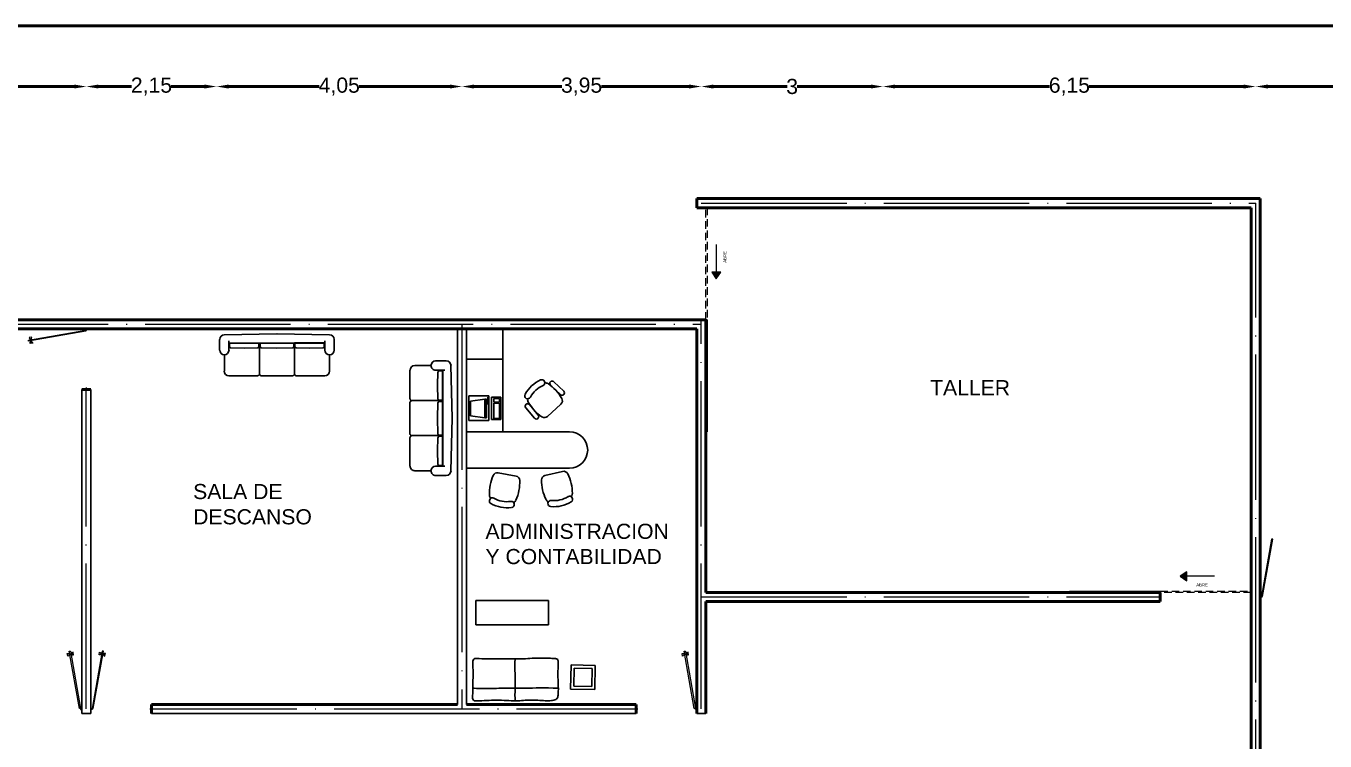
# Model space of a CAD drawing. Header units: millimetres. Extents: x 56 to 645, y 38 to 413.
# Drawn here: x 178.2 to 341, y 322 to 411.6 of the extents above; entities that cross this region are included whole.
import ezdxf

# ---------------------------------------------------------------- set-up
doc = ezdxf.new("R2010")
doc.units = ezdxf.units.MM
for name, pattern in [('ACAD_ISO04W100', [30, 24, -3, 0, -3]), ('ACAD_ISO05W100', [33, 24, -3, 0, -3, 0, -3]), ('HIDDEN', [0.375, 0.25, -0.125])]:
    doc.linetypes.add(name, pattern=pattern)
for name, color, linetype, lineweight in [('canceleria', 3, 'Continuous', 15), ('cotas', 2, 'Continuous', 5), ('ejes', 1, 'ACAD_ISO04W100', 5), ('muros', 5, 'Continuous', 50), ('piso', 5, 'Continuous', 30), ('simbologia', 2, 'ACAD_ISO05W100', 5)]:
    doc.layers.add(name, color=color, linetype=linetype, lineweight=lineweight)
doc.layers.add('muebles', color=6, linetype='Continuous')
doc.styles.get("Standard").update_dxf_attribs({"font": 'arial.ttf'})
doc.dimstyles.new('ISO-25', dxfattribs={"dimtxt": 2.5, "dimasz": 2.5, "dimexe": 1.25, "dimexo": 0.625, "dimtad": 1, "dimtxsty": 'Standard', "dimcen": 2.5, "dimadec": 0, "dimazin": 0, "dimtfac": 1, "dimtmove": 0, "dimatfit": 3, "dimfxl": 1, "dimarcsym": 0})

# ---------------------------------------------------------------- blocks, each defined once
blk = doc.blocks.new('ABRE')
at = {"layer": 'simbologia'}
h = blk.add_hatch(color=256, dxfattribs=at)
h.paths.add_polyline_path([(0, 0), (0.112, 0), (0.112, 0.075)])
h.paths.add_polyline_path([(0.112, -0.075), (0.112, 0), (0, 0)])
blk.add_lwpolyline([(0.566, 0), (0, 0), (0.112, -0.075), (0.112, 0.075), (0, 0)], dxfattribs=at)
at = {"layer": 'simbologia', "insert": (0.267, -0.119), "char_height": 0.05, "width": 0.27513, "attachment_point": 1}
blk.add_mtext('ABRE', dxfattribs=at)
blk = doc.blocks.new('sill descanzoon')
for p, q in [((-0.132, 0.347), (-0.566, 0.338)), ((0.304, 0.338), (-0.131, 0.347)), ((-0.604, 0.3), (-0.604, 0.212)), ((-0.527, 0.289), (-0.527, 0.212)), ((-0.527, 0.272), (-0.131, 0.27)), ((-0.522, 0.263), (-0.522, 0.241)), ((-0.284, 0.268), (-0.517, 0.268)), ((-0.513, 0.231), (-0.401, 0.227)), ((-0.401, 0.227), (-0.289, 0.231)), ((-0.279, 0.241), (-0.279, 0.263)), ((-0.276, 0.01), (-0.276, 0.241)), ((-0.27, 0.263), (-0.27, 0.241)), ((0.004, 0.268), (-0.265, 0.268)), ((-0.26, 0.231), (-0.131, 0.227)), ((-0.131, 0.27), (0.013, 0.271)), ((-0.131, 0.227), (0, 0.231)), ((0.009, 0.241), (0.009, 0.263)), ((0.013, 0.271), (0.264, 0.272)), ((0.013, 0.01), (0.013, 0.241)), ((0.017, 0.263), (0.017, 0.241)), ((0.255, 0.268), (0.022, 0.268)), ((0.027, 0.231), (0.139, 0.227)), ((0.139, 0.227), (0.251, 0.231)), ((0.26, 0.241), (0.26, 0.263)), ((0.264, 0.212), (0.264, 0.289)), ((0.341, 0.3), (0.341, 0.212)), ((-0.565, 0.039), (-0.565, 0.174)), ((-0.565, 0.174), (-0.565, 0.174)), ((0.303, 0.174), (0.303, 0.039)), ((0.303, 0.174), (0.303, 0.174)), ((-0.527, 0), (-0.29, 0)), ((-0.283, 0.003), (-0.276, 0.01)), ((-0.269, 0.003), (-0.276, 0.01)), ((-0.276, 0), (-0.276, 0)), ((0, 0), (-0.262, 0)), ((0.013, 0.01), (0.007, 0.003)), ((0.02, 0.003), (0.013, 0.01)), ((0.264, 0), (0.027, 0))]:
    blk.add_line(p, q)
for centre, radius, start, end in [((-0.565, 0.3), 0.0386, 91.169, 180), ((-0.131, 0.309), 0.0386, 88.831, 91.169), ((0.303, 0.3), 0.0386, 0, 88.831), ((-0.517, 0.263), 0.00482, 90, 180), ((-0.513, 0.241), 0.00964, 180, 270), ((-0.289, 0.241), 0.00964, 270, 0), ((-0.284, 0.263), 0.00482, 0, 90), ((-0.265, 0.263), 0.00482, 90, 180), ((-0.26, 0.241), 0.00964, 180, 270), ((0, 0.241), 0.00964, 270, 0), ((0.004, 0.263), 0.00482, 0, 90), ((0.022, 0.263), 0.00482, 90, 180), ((0.027, 0.241), 0.00964, 180, 270), ((0.251, 0.241), 0.00964, 270, 0), ((0.255, 0.263), 0.00482, 0, 90), ((-0.565, 0.212), 0.0386, 180, 270), ((-0.565, 0.212), 0.0386, 270, 0), ((0.303, 0.212), 0.0386, 180, 270), ((0.303, 0.212), 0.0386, 270, 0), ((-0.527, 0.039), 0.0386, 180, 270), ((-0.29, 0.01), 0.00964, 270, 314.999), ((-0.262, 0.01), 0.00964, 225.0003, 270), ((0, 0.01), 0.00964, 270, 315), ((0.027, 0.01), 0.00964, 225, 270), ((0.264, 0.039), 0.0386, 270, 0)]:
    blk.add_arc(centre, radius, start, end)
blk = doc.blocks.new('RECTANG')
for p, q in [((1, 1), (0, 1)), ((0, 1), (0, 0)), ((1, 0), (1, 1)), ((0, 0), (1, 0))]:
    blk.add_line(p, q)
blk = doc.blocks.new('IBMAT', base_point=(61, 306))
for p, q in [((75, 307), (75, 306)), ((81, 307), (75, 307)), ((81, 306), (81, 307))]:
    blk.add_line(p, q)
at = {"xscale": 21, "yscale": 17, "zscale": 21}
blk.add_blockref('RECTANG', (61, 306), dxfattribs=at)
blk = doc.blocks.new('KEYBOARD', base_point=(60, 294))
for p, xscale, yscale, zscale in [((60, 294), 19, 8, 19), ((61, 295), 13, 5, 13), ((75, 295), 3, 5, 3)]:
    blk.add_blockref('RECTANG', p, dxfattribs=dict(xscale=xscale, yscale=yscale, zscale=zscale))
blk = doc.blocks.new('FNCOMP')
for p, q in [((-6.635138, 16.23107), (-8.5, 3.5)), ((6.079706, 16.23107), (-6.635138, 16.23107)), ((8, 3.5), (6.079706, 16.23107)), ((-8.5, 3.5), (-8.5, 2.038161)), ((8, 3.5), (-8.5, 3.5)), ((-8.5, 2.038161), (8, 2.038161)), ((8, 2.038161), (8, 3.5))]:
    blk.add_line(p, q)
at = {"xscale": 1.033845999999999, "yscale": 1.033845999999999, "zscale": 1.033845999999999}
for name, p in [('IBMAT', (-10.855385, 0)), ('KEYBOARD', (-10.047692, -10.5))]:
    blk.add_blockref(name, p, dxfattribs=at)
blk = doc.blocks.new('sala 1')
at = {"layer": 'muebles'}
for p, q in [((-0.764, 1.471), (-0.771, 1.071)), ((-0.364, 1.464), (-0.764, 1.471)), ((-0.715, 1.42), (-0.72, 1.12)), ((-0.415, 1.415), (-0.715, 1.42)), ((-0.42, 1.115), (-0.415, 1.415)), ((-0.371, 1.064), (-0.364, 1.464)), ((-0.72, 1.12), (-0.42, 1.115)), ((-0.771, 1.071), (-0.371, 1.064)), ((1.2, 0.4), (0, 0.4)), ((0, 0.4), (0, 0)), ((1.2, 0), (1.2, 0.4)), ((0, 0), (1.2, 0))]:
    blk.add_line(p, q, dxfattribs=at)
blk.add_lwpolyline([(0.058, 1.653), (0.086, 1.651), (0.115, 1.65), (0.145, 1.648), (0.175, 1.646), (0.205, 1.644), (0.235, 1.643), (0.266, 1.643), (0.295, 1.643), (0.325, 1.644), (0.355, 1.645), (0.385, 1.647), (0.415, 1.65), (0.446, 1.652), (0.477, 1.654), (0.51, 1.655), (0.544, 1.656), (0.58, 1.655), (0.617, 1.654), (0.655, 1.652), (0.695, 1.65), (0.735, 1.648), (0.776, 1.646), (0.817, 1.645), (0.858, 1.644), (0.9, 1.645), (0.941, 1.646), (0.982, 1.648), (1.023, 1.65), (1.063, 1.652), (1.103, 1.654), (1.143, 1.656), (1.182, 1.657), (1.204, 1.657, -0.395066), (1.255, 1.611), (1.255, 1.601), (1.251, 1.502), (1.251, 1.365), (1.246, 1.225), (1.253, 1.026), (1.252, 1.003, -0.414428), (1.199, 0.956), (1.188, 0.957), (1.145, 0.959), (1.103, 0.961), (1.062, 0.962), (1.02, 0.963), (0.979, 0.964), (0.938, 0.964), (0.897, 0.964), (0.857, 0.964), (0.816, 0.964), (0.776, 0.964), (0.735, 0.964), (0.695, 0.964), (0.654, 0.964), (0.614, 0.964), (0.574, 0.964), (0.534, 0.964), (0.495, 0.963), (0.456, 0.962), (0.418, 0.961), (0.38, 0.96), (0.343, 0.958), (0.307, 0.956), (0.27, 0.954), (0.235, 0.953), (0.199, 0.952), (0.164, 0.951), (0.129, 0.951), (0.094, 0.951), (0.061, 0.951), (0.029, 0.952), (-0.002, 0.953), (-0.03, 0.954), (-0.055, 0.955), (-0.077, 0.956), (-0.096, 0.957), (-0.112, 0.958), (-0.125, 0.96), (-0.136, 0.963), (-0.144, 0.968), (-0.15, 0.975), (-0.154, 0.984), (-0.157, 0.997), (-0.158, 1.014), (-0.159, 1.034), (-0.159, 1.056), (-0.158, 1.08), (-0.157, 1.105), (-0.156, 1.131), (-0.155, 1.157), (-0.154, 1.182), (-0.154, 1.207), (-0.154, 1.23), (-0.154, 1.253), (-0.155, 1.275), (-0.156, 1.297), (-0.157, 1.318), (-0.158, 1.34), (-0.159, 1.361), (-0.16, 1.383), (-0.16, 1.405), (-0.16, 1.427), (-0.161, 1.449), (-0.161, 1.47), (-0.16, 1.491), (-0.16, 1.511), (-0.159, 1.529), (-0.159, 1.547), (-0.157, 1.563), (-0.155, 1.578), (-0.152, 1.592), (-0.147, 1.605), (-0.14, 1.615), (-0.131, 1.625), (-0.119, 1.633), (-0.104, 1.639), (-0.087, 1.645), (-0.067, 1.648), (-0.046, 1.651), (-0.022, 1.653), (0.003, 1.653), (0.03, 1.653)], format="xyb", close=True, dxfattribs=at)
for points in [[(0.552, 0.966), (0.555, 1.017), (0.557, 1.062), (0.557, 1.102), (0.557, 1.136), (0.555, 1.167), (0.554, 1.195), (0.552, 1.222), (0.551, 1.247), (0.55, 1.272), (0.549, 1.297), (0.549, 1.322), (0.549, 1.347), (0.549, 1.372), (0.55, 1.396), (0.55, 1.421), (0.551, 1.446), (0.553, 1.47), (0.554, 1.494), (0.554, 1.519), (0.555, 1.544), (0.555, 1.571), (0.554, 1.598), (0.551, 1.626), (0.548, 1.656)], [(-0.161, 1.448), (-0.078, 1.444), (0, 1.442), (0.073, 1.441), (0.142, 1.441), (0.206, 1.442), (0.266, 1.444), (0.321, 1.445), (0.373, 1.446), (0.42, 1.447), (0.464, 1.448), (0.506, 1.448), (0.545, 1.448), (0.583, 1.447), (0.621, 1.447), (0.659, 1.447), (0.697, 1.447), (0.737, 1.448), (0.777, 1.448), (0.819, 1.449), (0.861, 1.45), (0.904, 1.451), (0.946, 1.452), (0.988, 1.452), (1.03, 1.452), (1.071, 1.452), (1.111, 1.452), (1.151, 1.451), (1.19, 1.45), (1.229, 1.449), (1.252, 1.449)]]:
    blk.add_lwpolyline(points, dxfattribs=at)
blk = doc.blocks.new('*D67')
at = {"layer": 'cotas', "color": 0, "lineweight": -2}
for p, q in [((1397.905, 842.638), (1432.415, 842.638)), ((1467.767, 842.638), (1433.256, 842.638))]:
    blk.add_line(p, q, dxfattribs=at)
at = {"layer": 'cotas', "color": 0}
for points in [[(1397.905, 842.671), (1397.905, 842.605), (1397.705, 842.638)], [(1467.767, 842.671), (1467.767, 842.605), (1467.967, 842.638)]]:
    blk.add_solid(points, dxfattribs=at)
at = {"layer": 'Defpoints', "color": 0}
for p in [(1397.705, 842.638), (1467.967, 842.638), (1467.967, 842.638)]:
    blk.add_point(p, dxfattribs=at)
at = {"layer": 'cotas', "color": 0, "insert": (1432.836, 842.638), "char_height": 0.25, "attachment_point": 5}
blk.add_mtext('70,26', dxfattribs=at)
blk = doc.blocks.new('*D69')
at = {"layer": 'cotas', "color": 0, "lineweight": -2}
for p, q in [((1404.705, 841.638), (1406.707, 841.638)), ((1409.359, 841.638), (1407.358, 841.638))]:
    blk.add_line(p, q, dxfattribs=at)
at = {"layer": 'cotas', "color": 0}
for points in [[(1404.705, 841.671), (1404.705, 841.605), (1404.505, 841.638)], [(1409.359, 841.671), (1409.359, 841.605), (1409.559, 841.638)]]:
    blk.add_solid(points, dxfattribs=at)
at = {"layer": 'Defpoints', "color": 0}
for p in [(1404.505, 841.638), (1409.559, 841.638), (1409.559, 841.638)]:
    blk.add_point(p, dxfattribs=at)
at = {"layer": 'cotas', "color": 0, "insert": (1407.032, 841.638), "char_height": 0.25, "attachment_point": 5}
blk.add_mtext('5,05', dxfattribs=at)
blk = doc.blocks.new('*D70')
at = {"layer": 'cotas', "color": 0, "lineweight": -2}
for p, q in [((1409.759, 841.638), (1410.306, 841.638)), ((1411.509, 841.638), (1410.962, 841.638))]:
    blk.add_line(p, q, dxfattribs=at)
at = {"layer": 'cotas', "color": 0}
for points in [[(1409.759, 841.671), (1409.759, 841.605), (1409.559, 841.638)], [(1411.509, 841.671), (1411.509, 841.605), (1411.709, 841.638)]]:
    blk.add_solid(points, dxfattribs=at)
at = {"layer": 'Defpoints', "color": 0}
for p in [(1409.559, 841.638), (1411.709, 841.638), (1411.709, 841.638)]:
    blk.add_point(p, dxfattribs=at)
at = {"layer": 'cotas', "color": 0, "insert": (1410.634, 841.638), "char_height": 0.25, "attachment_point": 5}
blk.add_mtext('2,15', dxfattribs=at)
blk = doc.blocks.new('*D71')
at = {"layer": 'cotas', "color": 0, "lineweight": -2}
for p, q in [((1411.909, 841.638), (1413.403, 841.638)), ((1415.559, 841.638), (1414.065, 841.638))]:
    blk.add_line(p, q, dxfattribs=at)
at = {"layer": 'cotas', "color": 0}
for points in [[(1411.909, 841.671), (1411.909, 841.605), (1411.709, 841.638)], [(1415.559, 841.671), (1415.559, 841.605), (1415.759, 841.638)]]:
    blk.add_solid(points, dxfattribs=at)
at = {"layer": 'Defpoints', "color": 0}
for p in [(1411.709, 841.638), (1415.759, 841.638), (1415.759, 841.638)]:
    blk.add_point(p, dxfattribs=at)
at = {"layer": 'cotas', "color": 0, "insert": (1413.734, 841.638), "char_height": 0.25, "attachment_point": 5}
blk.add_mtext('4,05', dxfattribs=at)
blk = doc.blocks.new('*D72')
at = {"layer": 'cotas', "color": 0, "lineweight": -2}
for p, q in [((1419.909, 841.638), (1421.127, 841.638)), ((1422.509, 841.638), (1421.291, 841.638))]:
    blk.add_line(p, q, dxfattribs=at)
at = {"layer": 'cotas', "color": 0}
for points in [[(1419.909, 841.671), (1419.909, 841.605), (1419.709, 841.638)], [(1422.509, 841.671), (1422.509, 841.605), (1422.709, 841.638)]]:
    blk.add_solid(points, dxfattribs=at)
at = {"layer": 'Defpoints', "color": 0}
for p in [(1419.709, 841.638), (1422.709, 841.638), (1422.709, 841.638)]:
    blk.add_point(p, dxfattribs=at)
at = {"layer": 'cotas', "color": 0, "insert": (1421.209, 841.638), "char_height": 0.25, "attachment_point": 5}
blk.add_mtext('3', dxfattribs=at)
blk = doc.blocks.new('*D73')
at = {"layer": 'cotas', "color": 0, "lineweight": -2}
for p, q in [((1422.909, 841.638), (1425.459, 841.638)), ((1428.661, 841.638), (1426.111, 841.638))]:
    blk.add_line(p, q, dxfattribs=at)
at = {"layer": 'cotas', "color": 0}
for points in [[(1422.909, 841.671), (1422.909, 841.605), (1422.709, 841.638)], [(1428.661, 841.671), (1428.661, 841.605), (1428.861, 841.638)]]:
    blk.add_solid(points, dxfattribs=at)
at = {"layer": 'Defpoints', "color": 0}
for p in [(1422.709, 841.638), (1428.861, 841.638), (1428.861, 841.638)]:
    blk.add_point(p, dxfattribs=at)
at = {"layer": 'cotas', "color": 0, "insert": (1425.785, 841.638), "char_height": 0.25, "attachment_point": 5}
blk.add_mtext('6,15', dxfattribs=at)
blk = doc.blocks.new('*D75')
at = {"layer": 'cotas', "color": 0, "lineweight": -2}
for p, q in [((1429.061, 841.638), (1431.707, 841.638)), ((1434.761, 841.638), (1432.115, 841.638))]:
    blk.add_line(p, q, dxfattribs=at)
at = {"layer": 'cotas', "color": 0}
for points in [[(1429.061, 841.671), (1429.061, 841.605), (1428.861, 841.638)], [(1434.761, 841.671), (1434.761, 841.605), (1434.961, 841.638)]]:
    blk.add_solid(points, dxfattribs=at)
at = {"layer": 'Defpoints', "color": 0}
for p in [(1428.861, 841.638), (1434.961, 841.638), (1434.961, 841.638)]:
    blk.add_point(p, dxfattribs=at)
at = {"layer": 'cotas', "color": 0, "insert": (1431.911, 841.638), "char_height": 0.25, "attachment_point": 5}
blk.add_mtext('6,1', dxfattribs=at)
blk = doc.blocks.new('*D44')
at = {"layer": 'cotas', "color": 0, "lineweight": -2}
for p, q in [((1415.959, 841.638), (1417.409, 841.638)), ((1419.509, 841.638), (1418.06, 841.638))]:
    blk.add_line(p, q, dxfattribs=at)
at = {"layer": 'cotas', "color": 0}
for points in [[(1415.959, 841.671), (1415.959, 841.605), (1415.759, 841.638)], [(1419.509, 841.671), (1419.509, 841.605), (1419.709, 841.638)]]:
    blk.add_solid(points, dxfattribs=at)
at = {"layer": 'Defpoints', "color": 0}
for p in [(1415.759, 841.638), (1419.709, 841.638), (1419.709, 841.638)]:
    blk.add_point(p, dxfattribs=at)
at = {"layer": 'cotas', "color": 0, "insert": (1417.734, 841.638), "char_height": 0.25, "attachment_point": 5}
blk.add_mtext('3,95', dxfattribs=at)
blk = doc.blocks.new('auditorio')
at = {"layer": 'canceleria'}
for p, q in [((15.997, 38.68), (16.006, 38.631)), ((16.521, 38.68), (16.512, 38.631)), ((26.147, 38.68), (26.156, 38.631))]:
    blk.add_line(p, q, dxfattribs=at)
at = {"layer": 'canceleria', "linetype": 'HIDDEN', "ltscale": 0.5}
for points in [[(26.504, 44.15), (26.484, 44.15), (26.484, 46), (26.504, 46), (26.504, 44.15)], [(35.486, 39.67), (35.486, 39.65), (33.986, 39.65), (33.986, 39.67), (35.486, 39.67)]]:
    blk.add_lwpolyline(points, dxfattribs=at)
at = {"layer": 'canceleria'}
for points in [[(16.249, 43.98), (16.252, 43.96), (15.307, 43.794), (15.303, 43.813), (16.249, 43.98)], [(16.269, 44), (16.269, 43.98), (16.249, 43.98), (16.249, 44)], [(26.504, 42.3), (26.484, 42.3), (26.484, 44.15), (26.504, 44.15), (26.504, 42.3)], [(15.353, 43.822), (15.333, 43.819), (15.33, 43.833), (15.355, 43.838), (15.358, 43.864), (15.314, 43.856), (15.326, 43.832), (15.35, 43.837), (15.353, 43.822)], [(15.356, 43.802), (15.337, 43.799), (15.339, 43.784), (15.364, 43.788), (15.376, 43.765), (15.331, 43.757), (15.334, 43.783), (15.359, 43.788), (15.356, 43.802)], [(16.269, 43), (16.269, 43.02), (16.249, 43.02), (16.249, 43)], [(35.656, 39.585), (35.675, 39.582), (35.842, 40.527), (35.822, 40.53), (35.656, 39.585)], [(33.986, 39.67), (33.986, 39.65), (32.486, 39.65), (32.486, 39.67), (33.986, 39.67)], [(35.636, 39.585), (35.656, 39.585), (35.656, 39.565), (35.636, 39.565)], [(15.988, 38.618), (15.984, 38.638), (15.97, 38.635), (15.974, 38.61), (15.951, 38.599), (15.943, 38.643), (15.969, 38.64), (15.973, 38.615), (15.988, 38.618)], [(16.164, 37.735), (16.144, 37.732), (15.977, 38.677), (15.997, 38.68), (16.164, 37.735)], [(16.008, 38.621), (16.004, 38.641), (16.019, 38.644), (16.023, 38.619), (16.049, 38.616), (16.041, 38.66), (16.018, 38.649), (16.022, 38.624), (16.008, 38.621)], [(16.354, 37.735), (16.374, 37.732), (16.54, 38.677), (16.521, 38.68), (16.354, 37.735)], [(16.51, 38.621), (16.514, 38.641), (16.499, 38.644), (16.494, 38.619), (16.469, 38.616), (16.476, 38.66), (16.5, 38.649), (16.495, 38.624), (16.51, 38.621)], [(16.53, 38.618), (16.533, 38.638), (16.548, 38.635), (16.544, 38.61), (16.567, 38.599), (16.575, 38.643), (16.549, 38.64), (16.545, 38.615), (16.53, 38.618)], [(26.138, 38.618), (26.134, 38.638), (26.12, 38.635), (26.124, 38.61), (26.101, 38.599), (26.093, 38.643), (26.119, 38.64), (26.123, 38.615), (26.138, 38.618)], [(26.314, 37.735), (26.294, 37.732), (26.127, 38.677), (26.147, 38.68), (26.314, 37.735)], [(26.158, 38.621), (26.154, 38.641), (26.169, 38.644), (26.173, 38.619), (26.199, 38.616), (26.191, 38.66), (26.168, 38.649), (26.172, 38.624), (26.158, 38.621)], [(16.184, 37.735), (16.164, 37.735), (16.164, 37.715), (16.184, 37.715)], [(16.334, 37.735), (16.354, 37.735), (16.354, 37.715), (16.334, 37.715)], [(17.334, 37.735), (17.314, 37.735), (17.314, 37.715), (17.334, 37.715)], [(25.334, 37.715), (25.354, 37.715), (25.354, 37.735), (25.334, 37.735)], [(26.334, 37.715), (26.314, 37.715), (26.314, 37.735), (26.334, 37.735)]]:
    blk.add_lwpolyline(points, dxfattribs=at)
at = {"layer": 'ejes', "ltscale": 0.1}
for p, q in [((26.409, 46.075), (35.561, 46.075)), ((35.561, 35.15), (35.561, 46.075)), ((11.205, 44.075), (26.409, 44.075)), ((22.459, 44.075), (22.459, 37.725)), ((26.409, 37.725), (26.409, 44.15)), ((16.259, 37.725), (16.259, 43)), ((26.409, 39.575), (33.986, 39.575)), ((17.334, 37.725), (25.334, 37.725))]:
    blk.add_line(p, q, dxfattribs=at)
at = {"layer": 'muebles'}
for p, q in [((23.134, 43.5), (23.134, 44)), ((22.534, 41.7), (22.534, 43.5)), ((23.134, 43.5), (22.534, 43.5)), ((23.134, 42.3), (23.134, 43.5)), ((24.139, 42.971), (23.976, 43.127)), ((24.083, 42.914), (23.921, 43.07)), ((23.655, 42.524), (23.512, 42.698)), ((23.717, 42.575), (23.574, 42.749)), ((23.872, 42.554), (24.093, 42.757)), ((24.234, 42.3), (22.534, 42.3)), ((24.234, 41.7), (22.534, 41.7)), ((23.352, 41.57), (23.057, 41.625)), ((23.829, 41.58), (24.121, 41.647))]:
    blk.add_line(p, q, dxfattribs=at)
for centre, radius, start, end in [((23.983, 42.655), 0.55, 114.2799, 151.257), ((23.777, 43.111), 0.05, 294.2799, 114.2799), ((23.838, 43.033), 0.075, 55.2585, 98.6462), ((23.949, 43.099), 0.04, 46.1567, 226.1567), ((23.544, 42.896), 0.05, 151.257, 331.257), ((23.983, 42.655), 0.45, 114.2799, 151.257), ((23.457, 42.476), 0.75, 29.8939, 55.643), ((24.111, 42.943), 0.04, 226.1567, 46.1567), ((23.543, 42.724), 0.04, 39.3801, 219.3801), ((23.618, 42.829), 0.075, 166.8906, 210.2784), ((24.203, 43.166), 0.75, 209.8939, 235.643), ((24.042, 42.812), 0.075, 312.7684, 30.2784), ((23.686, 42.55), 0.04, 219.3801, 39.3801), ((23.822, 42.609), 0.075, 235.2585, 312.7684), ((24.234, 42), 0.3, 270, 90), ((23.043, 41.551), 0.075, 79.3993, 156.9092), ((24.138, 41.574), 0.075, 25.5209, 103.0308), ((23.531, 41.28), 0.75, 0.1563, 25.9053), ((23.662, 41.283), 0.75, 156.5248, 182.2738), ((22.663, 41.47), 0.75, 336.5248, 2.2738), ((23.338, 41.496), 0.075, 1.8894, 79.3993), ((23.846, 41.507), 0.075, 103.0308, 180.5407), ((24.521, 41.509), 0.75, 180.1563, 205.9053), ((22.961, 41.16), 0.05, 60.9107, 240.9107), ((22.988, 41.256), 0.075, 181.8894, 225.2771), ((23.204, 41.597), 0.45, 240.9107, 277.8879), ((23.283, 41.201), 0.075, 293.5215, 336.9092), ((23.913, 41.214), 0.075, 205.5209, 248.9086), ((23.975, 41.614), 0.45, 264.5422, 301.5194), ((24.236, 41.187), 0.05, 301.5194, 121.5194), ((24.206, 41.282), 0.075, 317.153, 0.5407), ((23.204, 41.597), 0.55, 240.9107, 277.8879), ((23.273, 41.102), 0.05, 277.8879, 97.8879), ((23.928, 41.116), 0.05, 84.5422, 264.5422), ((23.975, 41.614), 0.55, 264.5422, 301.5194)]:
    blk.add_arc(centre, radius, start, end, dxfattribs=at)
at = {"layer": 'muros'}
for p, q in [((26.334, 46), (26.334, 46.15)), ((26.334, 46.15), (35.636, 46.15)), ((35.636, 35.075), (35.636, 46.15)), ((35.486, 46), (26.334, 46)), ((35.486, 39.65), (35.486, 46)), ((11.13, 44.15), (26.484, 44.15)), ((16.184, 44), (11.28, 44)), ((26.334, 44), (16.184, 44)), ((26.334, 37.65), (26.334, 44)), ((26.484, 39.65), (26.484, 44.15)), ((16.334, 43), (16.184, 43)), ((26.484, 39.65), (33.986, 39.65)), ((26.484, 37.65), (26.484, 39.5)), ((33.986, 39.5), (26.484, 39.5)), ((33.986, 39.5), (33.986, 39.65)), ((35.486, 35.075), (35.486, 39.65)), ((35.636, 39.65), (35.636, 39.5)), ((17.334, 37.8), (22.384, 37.8)), ((17.334, 37.8), (17.334, 37.65)), ((22.534, 37.8), (25.334, 37.8)), ((25.334, 37.65), (25.334, 37.8))]:
    blk.add_line(p, q, dxfattribs=at)
at = {"layer": 'piso'}
for p, q in [((22.384, 44), (22.384, 37.8)), ((22.534, 44), (22.534, 37.8)), ((16.184, 37.65), (16.184, 43)), ((16.184, 43), (16.334, 43)), ((16.334, 37.65), (16.334, 43)), ((16.184, 37.65), (16.334, 37.65)), ((17.334, 37.65), (25.334, 37.65)), ((26.334, 37.65), (26.484, 37.65))]:
    blk.add_line(p, q, dxfattribs=at)
at = {"layer": 'muebles', "xscale": 2, "yscale": 2, "zscale": 2}
blk.add_blockref('sill descanzoon', (19.667, 43.225), dxfattribs=at)
at = {"layer": 'muebles'}
for name, p, xscale, yscale, zscale, rotation in [('sill descanzoon', (21.601, 42.263), 2, 2, 2, 270), ('FNCOMP', (22.903, 42.69), 0.0187500000001819, 0.0187500000001819, 0.0187500000001819, 90)]:
    blk.add_blockref(name, p, dxfattribs=dict(at, xscale=xscale, yscale=yscale, zscale=zscale, rotation=rotation))
at = {"layer": 'piso', "rotation": 180}
blk.add_blockref('sala 1', (23.889, 39.515), dxfattribs=at)
at = {"layer": 'simbologia', "rotation": 90}
blk.add_blockref('ABRE', (26.656, 44.825), dxfattribs=at)
at = {"layer": 'simbologia'}
blk.add_blockref('ABRE', (34.313, 39.916), dxfattribs=at)
at = {"char_height": 0.25}
for s, insert, width, attachment_point in [('TALLER', (30.186, 43.154), 4.23774, 1), ('SALA DE DESCANSO', (18.022, 40.769), 2.62571, 7), ('ADMINISTRACION Y CONTABILIDAD', (22.847, 40.783), 3.1297, 1)]:
    blk.add_mtext(s, dxfattribs=dict(at, insert=insert, width=width, attachment_point=attachment_point))
at = {"layer": 'cotas'}
for p1, p2, picture, middle in [((4.405, 49), (74.666, 49), '*D67', (39.535, 49)), ((11.205, 48), (16.259, 48), '*D69', (13.732, 48)), ((16.259, 48), (18.409, 48), '*D70', (17.334, 48)), ((18.409, 48), (22.459, 48), '*D71', (20.434, 48)), ((22.459, 48), (26.409, 48), '*D44', (24.434, 48)), ((26.409, 48), (29.409, 48), '*D72', (27.909, 48)), ((29.409, 48), (35.561, 48), '*D73', (32.485, 48)), ((35.561, 48), (41.66, 48), '*D75', (38.61, 48))]:
    dim = blk.add_aligned_dim(p1=p1, p2=p2, distance=0, dimstyle='ISO-25', dxfattribs=at)
    dim.commit()
    dim.dimension.update_dxf_attribs({"geometry": picture, "text_midpoint": middle, "insert": (-1393.3, -793.638)})

msp = doc.modelspace()

# ---------------------------------------------------------------- block references
at = {"layer": 'muros', "xscale": 7.596423299999999, "yscale": 7.596423299999999, "zscale": 7.596423299999999}
msp.add_blockref('auditorio', (62.21, 39.41), dxfattribs=at)

doc.saveas('drawing.dxf')
